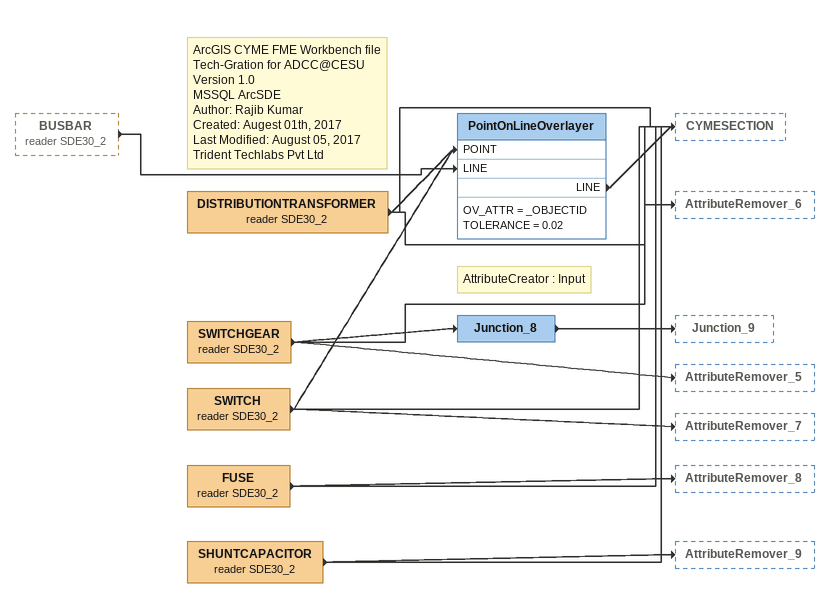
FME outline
BUSBAR (reader SDE30_2) [outside]
    -> PointOnLineOverlayer [LINE]
DISTRIBUTIONTRANSFORMER (reader SDE30_2)
    -> CYMESECTION
    -> AttributeRemover_6
    -> PointOnLineOverlayer [POINT]
SWITCHGEAR (reader SDE30_2)
    -> Junction_8
    -> AttributeRemover_5
    -> CYMESECTION
Note: AttributeCreator : Input
Junction_8
    -> Junction_9
SWITCH (reader SDE30_2)
    -> PointOnLineOverlayer [POINT]
    -> CYMESECTION
    -> AttributeRemover_7
FUSE (reader SDE30_2)
    -> CYMESECTION
    -> AttributeRemover_8
SHUNTCAPACITOR (reader SDE30_2)
    -> CYMESECTION
    -> AttributeRemover_9
Note: ArcGIS CYME FME Workbench file / Tech-Gration for ADCC@CESU / Version 1.0 / MSSQL ArcSDE / Author: Rajib Kumar / Created: Augest 01th, 2017 / Last Modified: August 05, 2017 / Trident Techlabs Pvt Ltd
PointOnLineOverlayer
    OV_ATTR = _OBJECTID
    TOLERANCE = 0.02
    LINE -> CYMESECTION
